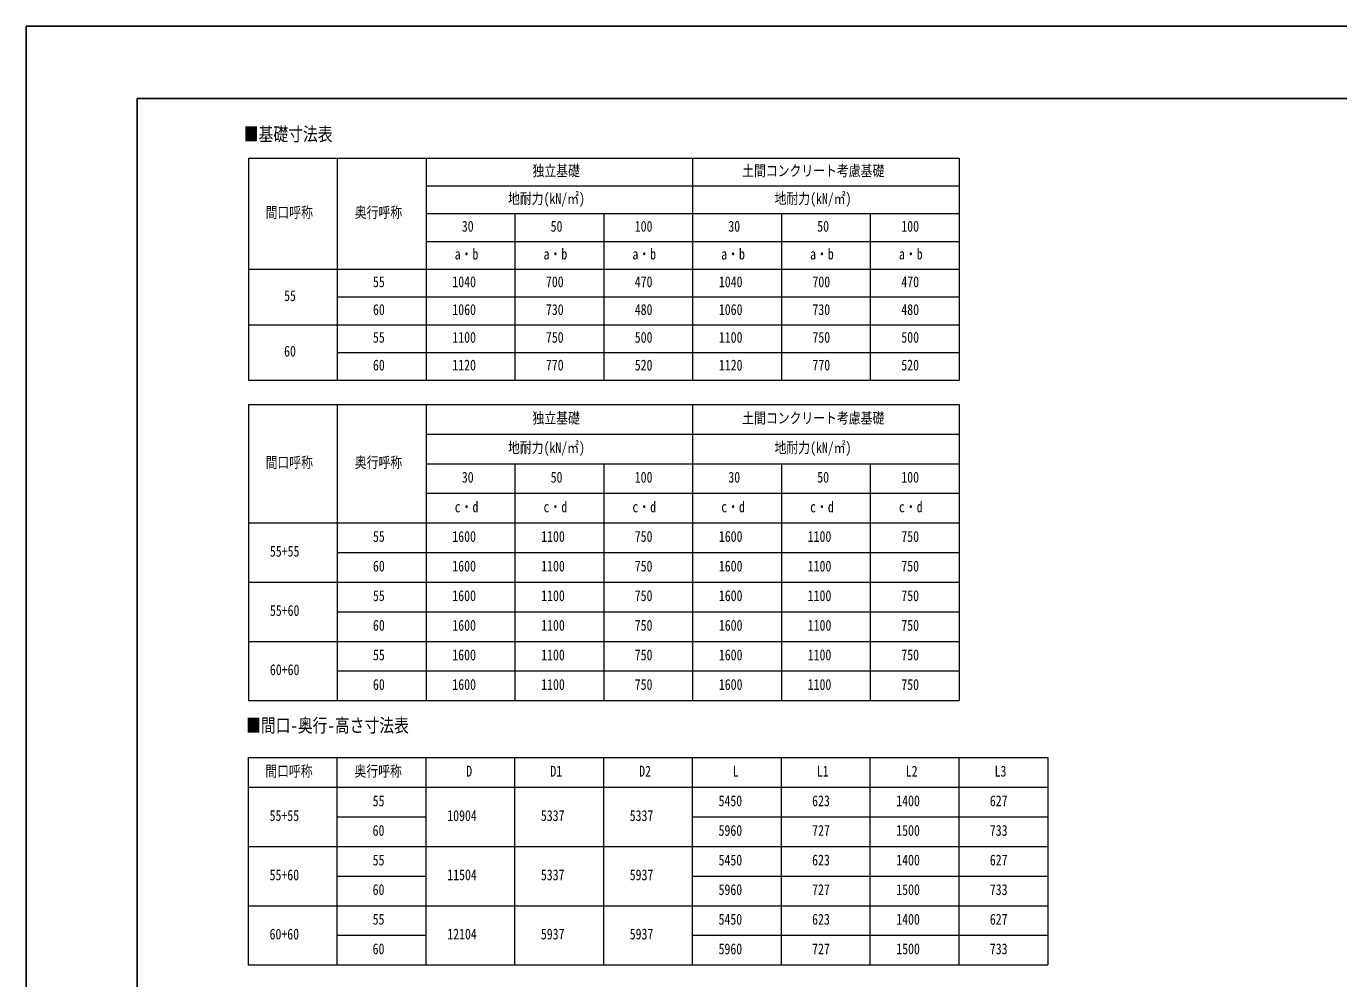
# Model space of a CAD drawing. Units: millimetres, scale not verified. Extents: x -16820 to 16820, y -11880 to 11880.
# Drawn here: x -16820 to -2638, y 1586 to 11880 of the extents above; entities that cross this region are included whole.
import ezdxf
from ezdxf.enums import TextEntityAlignment as Align

# ---------------------------------------------------------------- set-up
doc = ezdxf.new("R2010")
doc.units = ezdxf.units.MM
doc.header["$LTSCALE"] = 60
doc.layers.add('0-1_TABLE1', color=7, linetype='Continuous', lineweight=18)
doc.layers.add('0-2_USER1', color=3, linetype='Continuous')
doc.layers.add('0-7_YKK_ZWAK', color=7, linetype='Continuous')
doc.styles.add('ＭＳ ゴシック', font='')
doc.styles.get('ＭＳ ゴシック').set_extended_font_data('MS Gothic')

msp = doc.modelspace()

# ---------------------------------------------------------------- linework, layer by layer
at = {"layer": '0-1_TABLE1'}
for p, q in [((-14419.92, 10454.59), (-6739.92, 10454.59)), ((-14419.92, 10454.59), (-14419.92, 8054.59)), ((-13459.92, 10454.59), (-13459.92, 8054.59)), ((-12499.92, 10454.59), (-12499.92, 8054.59)), ((-9619.92, 10454.59), (-9619.92, 8054.59)), ((-6739.92, 10454.59), (-6739.92, 8054.59)), ((-12499.92, 10154.59), (-6739.92, 10154.59)), ((-12499.92, 9854.59), (-6739.92, 9854.59)), ((-11539.92, 9854.59), (-11539.92, 8054.59)), ((-10579.92, 9854.59), (-10579.92, 8054.59)), ((-8659.92, 9854.59), (-8659.92, 8054.59)), ((-7699.92, 9854.59), (-7699.92, 8054.59)), ((-12499.92, 9554.59), (-6739.92, 9554.59)), ((-14419.92, 9254.59), (-6739.92, 9254.59)), ((-13459.92, 8954.59), (-6739.92, 8954.59)), ((-14419.92, 8654.59), (-6739.92, 8654.59)), ((-13459.92, 8354.59), (-6739.92, 8354.59)), ((-14419.92, 8054.59), (-6739.92, 8054.59)), ((-14419.92, 7792.51), (-6739.92, 7792.51)), ((-14419.92, 7792.51), (-14419.92, 4592.51)), ((-13459.92, 7792.51), (-13459.92, 4592.51)), ((-12499.92, 7792.51), (-12499.92, 4592.51)), ((-9619.92, 7792.51), (-9619.92, 4592.51)), ((-6739.92, 7792.51), (-6739.92, 4592.51)), ((-12499.92, 7472.51), (-6739.92, 7472.51)), ((-12499.92, 7152.51), (-6739.92, 7152.51)), ((-11539.92, 7152.51), (-11539.92, 4592.51)), ((-10579.92, 7152.51), (-10579.92, 4592.51)), ((-8659.92, 7152.51), (-8659.92, 4592.51)), ((-7699.92, 7152.51), (-7699.92, 4592.51)), ((-12499.92, 6832.51), (-6739.92, 6832.51)), ((-14419.92, 6512.51), (-6739.92, 6512.51)), ((-13459.92, 6192.51), (-6739.92, 6192.51)), ((-14419.92, 5872.51), (-6739.92, 5872.51)), ((-13459.92, 5552.51), (-6739.92, 5552.51)), ((-14419.92, 5232.51), (-6739.92, 5232.51)), ((-13459.92, 4912.51), (-6739.92, 4912.51)), ((-14419.92, 4592.51), (-6739.92, 4592.51)), ((-14423.4, 3975.69), (-5783.4, 3975.69)), ((-14423.4, 3975.69), (-14423.4, 1735.69)), ((-13463.4, 3975.69), (-13463.4, 1735.69)), ((-12503.4, 3975.69), (-12503.4, 1735.69)), ((-11543.4, 3975.69), (-11543.4, 1735.69)), ((-10583.4, 3975.69), (-10583.4, 1735.69)), ((-9623.4, 3975.69), (-9623.4, 1735.69)), ((-8663.4, 3975.69), (-8663.4, 1735.69)), ((-7703.4, 3975.69), (-7703.4, 1735.69)), ((-6743.4, 3975.69), (-6743.4, 1735.69)), ((-5783.4, 3975.69), (-5783.4, 1735.69)), ((-14423.4, 3655.69), (-5783.4, 3655.69)), ((-13463.4, 3335.69), (-12503.4, 3335.69)), ((-9623.4, 3335.69), (-5783.4, 3335.69)), ((-14423.4, 3015.69), (-5783.4, 3015.69)), ((-13463.4, 2695.69), (-12503.4, 2695.69)), ((-9623.4, 2695.69), (-5783.4, 2695.69)), ((-14423.4, 2375.69), (-5783.4, 2375.69)), ((-13463.4, 2055.69), (-12503.4, 2055.69)), ((-9623.4, 2055.69), (-5783.4, 2055.69)), ((-14423.4, 1735.69), (-5783.4, 1735.69))]:
    msp.add_line(p, q, dxfattribs=at)
at = {"layer": '0-7_YKK_ZWAK'}
for p in [(15580.08, 11100), (-15619.92, -10100)]:
    msp.add_line(p, (-15619.92, 11100), dxfattribs=at)
msp.add_lwpolyline([(-16820, -11880), (16820, -11880), (16820, 11880), (-16820, 11880)], close=True, dxfattribs=at)

# ---------------------------------------------------------------- texts
at = {"layer": '0-1_TABLE1', "style": 'ＭＳ ゴシック', "width": 0.8}
for s, p in [('独立基礎', (-11350.05, 10224.59)), ('土間コンクリート考慮基礎', (-9084.45, 10224.59)), ('地耐力(kN/㎡)', (-11614.59, 9924.59)), ('地耐力(kN/㎡)', (-8734.59, 9924.59)), ('間口呼称', (-14234.32, 9774.59)), ('奥行呼称', (-13270.05, 9774.59)), ('30', (-12113.79, 9624.59)), ('50', (-11153.79, 9624.59)), ('100', (-10244.99, 9624.59)), ('30', (-9233.79, 9624.59)), ('50', (-8273.79, 9624.59)), ('100', (-7364.99, 9624.59)), ('a・b', (-12190.59, 9324.59)), ('a・b', (-11230.59, 9324.59)), ('a・b', (-10270.59, 9324.59)), ('a・b', (-9310.59, 9324.59)), ('a・b', (-8350.59, 9324.59)), ('a・b', (-7390.59, 9324.59)), ('55', (-13073.79, 9024.59)), ('1040', (-12216.19, 9024.59)), ('700', (-11204.99, 9024.59)), ('470', (-10244.99, 9024.59)), ('1040', (-9336.19, 9024.59)), ('700', (-8324.99, 9024.59)), ('470', (-7364.99, 9024.59)), ('55', (-14033.79, 8874.59)), ('60', (-13073.79, 8724.59)), ('1060', (-12216.19, 8724.59)), ('730', (-11204.99, 8724.59)), ('480', (-10244.99, 8724.59)), ('1060', (-9336.19, 8724.59)), ('730', (-8324.99, 8724.59)), ('480', (-7364.99, 8724.59)), ('55', (-13073.79, 8424.59)), ('1100', (-12216.19, 8424.59)), ('750', (-11204.99, 8424.59)), ('500', (-10244.99, 8424.59)), ('1100', (-9336.19, 8424.59)), ('750', (-8324.99, 8424.59)), ('500', (-7364.99, 8424.59)), ('60', (-14033.79, 8274.59)), ('60', (-13073.79, 8124.59)), ('1120', (-12216.19, 8124.59)), ('770', (-11204.99, 8124.59)), ('520', (-10244.99, 8124.59)), ('1120', (-9336.19, 8124.59)), ('770', (-8324.99, 8124.59)), ('520', (-7364.99, 8124.59)), ('独立基礎', (-11350.05, 7552.51)), ('土間コンクリート考慮基礎', (-9084.45, 7552.51)), ('地耐力(kN/㎡)', (-11614.59, 7232.51)), ('地耐力(kN/㎡)', (-8734.59, 7232.51)), ('間口呼称', (-14234.32, 7072.51)), ('奥行呼称', (-13270.05, 7072.51)), ('30', (-12113.79, 6912.51)), ('50', (-11153.79, 6912.51)), ('100', (-10244.99, 6912.51)), ('30', (-9233.79, 6912.51)), ('50', (-8273.79, 6912.51)), ('100', (-7364.99, 6912.51)), ('c・d', (-12190.59, 6592.51)), ('c・d', (-11230.59, 6592.51)), ('c・d', (-10270.59, 6592.51)), ('c・d', (-9310.59, 6592.51)), ('c・d', (-8350.59, 6592.51)), ('c・d', (-7390.59, 6592.51)), ('55', (-13073.79, 6272.51)), ('1600', (-12216.19, 6272.51)), ('1100', (-11256.19, 6272.51)), ('750', (-10244.99, 6272.51)), ('1600', (-9336.19, 6272.51)), ('1100', (-8376.19, 6272.51)), ('750', (-7364.99, 6272.51)), ('55+55', (-14187.39, 6112.51)), ('60', (-13073.79, 5952.51)), ('1600', (-12216.19, 5952.51)), ('1100', (-11256.19, 5952.51)), ('750', (-10244.99, 5952.51)), ('1600', (-9336.19, 5952.51)), ('1100', (-8376.19, 5952.51)), ('750', (-7364.99, 5952.51)), ('55', (-13073.79, 5632.51)), ('1600', (-12216.19, 5632.51)), ('1100', (-11256.19, 5632.51)), ('750', (-10244.99, 5632.51)), ('1600', (-9336.19, 5632.51)), ('1100', (-8376.19, 5632.51)), ('750', (-7364.99, 5632.51)), ('55+60', (-14187.39, 5472.51)), ('60', (-13073.79, 5312.51)), ('1600', (-12216.19, 5312.51)), ('1100', (-11256.19, 5312.51)), ('750', (-10244.99, 5312.51)), ('1600', (-9336.19, 5312.51)), ('1100', (-8376.19, 5312.51)), ('750', (-7364.99, 5312.51)), ('55', (-13073.79, 4992.51)), ('1600', (-12216.19, 4992.51)), ('1100', (-11256.19, 4992.51)), ('750', (-10244.99, 4992.51)), ('1600', (-9336.19, 4992.51)), ('1100', (-8376.19, 4992.51)), ('750', (-7364.99, 4992.51)), ('60+60', (-14187.39, 4832.51)), ('60', (-13073.79, 4672.51)), ('1600', (-12216.19, 4672.51)), ('1100', (-11256.19, 4672.51)), ('750', (-10244.99, 4672.51)), ('1600', (-9336.19, 4672.51)), ('1100', (-8376.19, 4672.51)), ('750', (-7364.99, 4672.51)), ('間口呼称', (-14237.8, 3735.69)), ('奥行呼称', (-13273.53, 3735.69)), ('D', (-12066.07, 3735.69)), ('D1', (-11157.27, 3735.69)), ('D2', (-10197.27, 3735.69)), ('L', (-9186.07, 3735.69)), ('L1', (-8277.27, 3735.69)), ('L2', (-7317.27, 3735.69)), ('L3', (-6357.27, 3735.69)), ('55', (-13077.27, 3415.69)), ('5450', (-9339.67, 3415.69)), ('623', (-8328.47, 3415.69)), ('1400', (-7419.67, 3415.69)), ('627', (-6408.47, 3415.69)), ('55+55', (-14190.87, 3255.69)), ('10904', (-12270.87, 3255.69)), ('5337', (-11259.67, 3255.69)), ('5337', (-10299.67, 3255.69)), ('60', (-13077.27, 3095.69)), ('5960', (-9339.67, 3095.69)), ('727', (-8328.47, 3095.69)), ('1500', (-7419.67, 3095.69)), ('733', (-6408.47, 3095.69)), ('55', (-13077.27, 2775.69)), ('5450', (-9339.67, 2775.69)), ('623', (-8328.47, 2775.69)), ('1400', (-7419.67, 2775.69)), ('627', (-6408.47, 2775.69)), ('55+60', (-14190.87, 2615.69)), ('11504', (-12270.87, 2615.69)), ('5337', (-11259.67, 2615.69)), ('5937', (-10299.67, 2615.69)), ('60', (-13077.27, 2455.69)), ('5960', (-9339.67, 2455.69)), ('727', (-8328.47, 2455.69)), ('1500', (-7419.67, 2455.69)), ('733', (-6408.47, 2455.69)), ('55', (-13077.27, 2135.69)), ('5450', (-9339.67, 2135.69)), ('623', (-8328.47, 2135.69)), ('1400', (-7419.67, 2135.69)), ('627', (-6408.47, 2135.69)), ('60+60', (-14190.87, 1975.69)), ('12104', (-12270.87, 1975.69)), ('5937', (-11259.67, 1975.69)), ('5937', (-10299.67, 1975.69)), ('60', (-13077.27, 1815.69)), ('5960', (-9339.67, 1815.69)), ('727', (-8328.47, 1815.69)), ('1500', (-7419.67, 1815.69)), ('733', (-6408.47, 1815.69))]:
    msp.add_text(s, height=117.3, dxfattribs=at).set_placement(p, align=Align.BOTTOM_LEFT)
at = {"layer": '0-2_USER1', "style": 'ＭＳ ゴシック', "width": 0.8}
for s, p in [('■基礎寸法表', (-14469.72, 10597.34)), ('■間口-奥行-高さ寸法表', (-14444.73, 4206.76))]:
    msp.add_text(s, height=146.6, dxfattribs=at).set_placement(p, align=Align.BOTTOM_LEFT)

doc.saveas('drawing.dxf')
